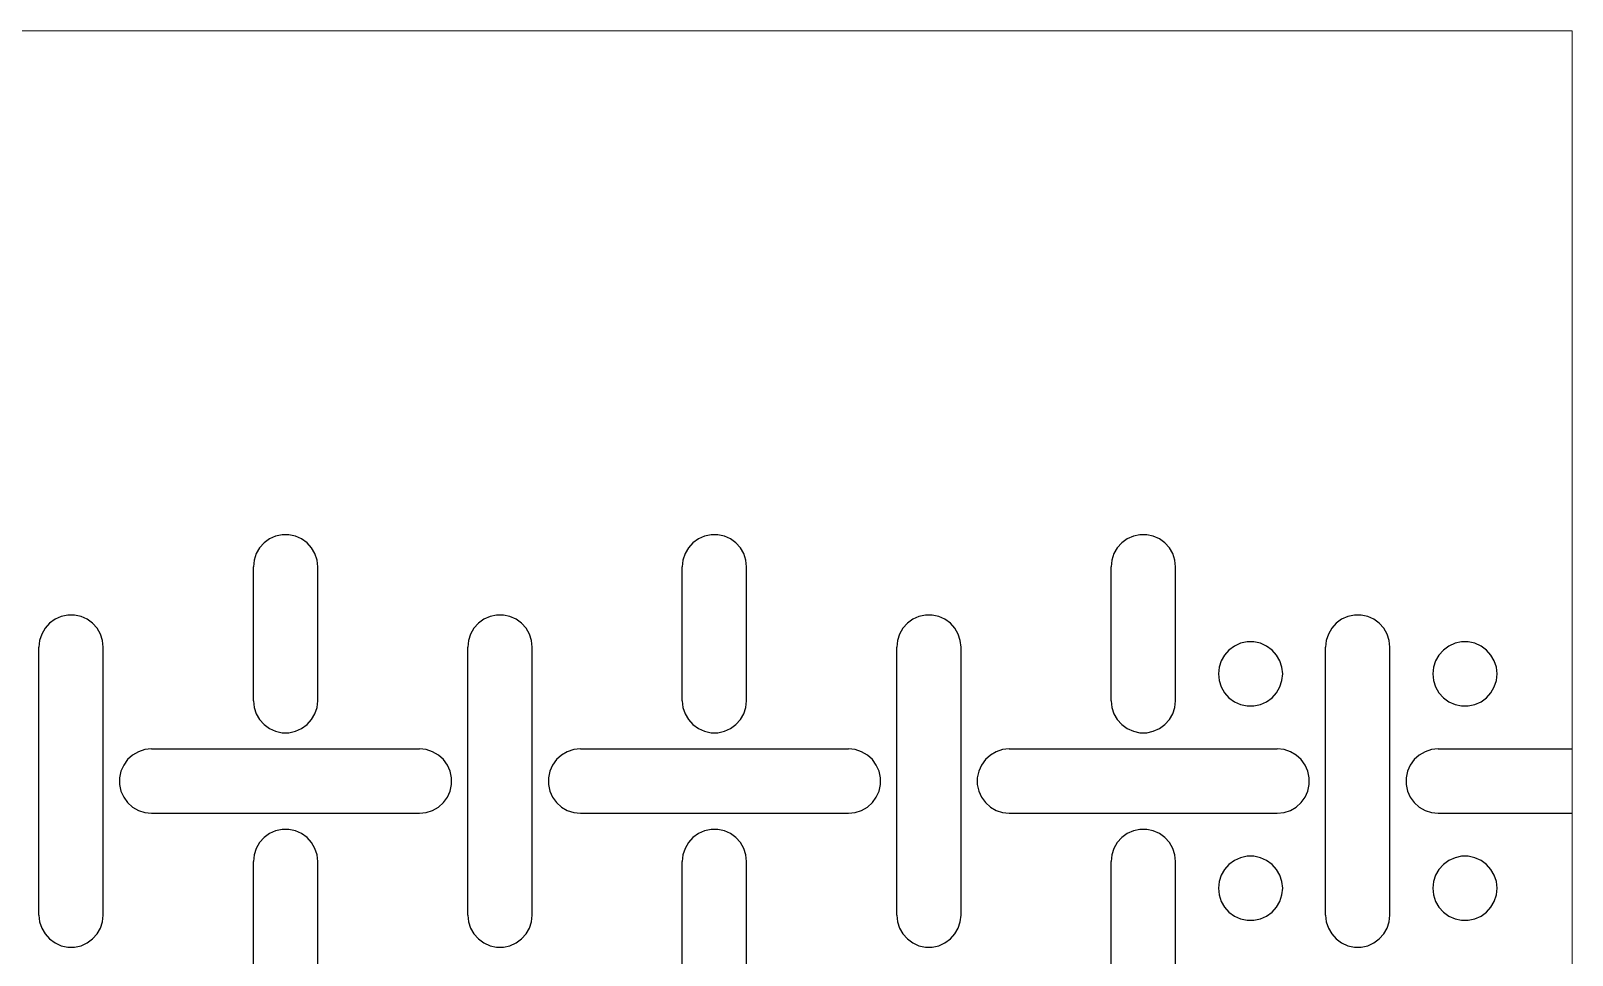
# Model space of a CAD drawing. Header units: metres. Extents: x 0 to 140, y -25 to 325.
# Drawn here: x 68.1 to 140, y 281.9 to 325 of the extents above; entities that cross this region are included whole.
import ezdxf

# ---------------------------------------------------------------- set-up
doc = ezdxf.new("R2010")
doc.units = ezdxf.units.M

msp = doc.modelspace()

# ---------------------------------------------------------------- linework, layer by layer
at = {"lineweight": 0}
for p in [(0, 325), (140, -25)]:
    msp.add_line(p, (140, 325), dxfattribs=at)
for p, q in [((79.25, 301.299), (78.996, 301.115)), ((79.536, 301.427), (79.25, 301.299)), ((79.843, 301.492), (79.536, 301.427)), ((80.157, 301.492), (79.843, 301.492)), ((80.464, 301.427), (80.157, 301.492)), ((80.75, 301.299), (80.464, 301.427)), ((81.004, 301.115), (80.75, 301.299)), ((99.25, 301.299), (98.996, 301.115)), ((99.536, 301.427), (99.25, 301.299)), ((99.843, 301.492), (99.536, 301.427)), ((100.157, 301.492), (99.843, 301.492)), ((100.464, 301.427), (100.157, 301.492)), ((100.75, 301.299), (100.464, 301.427)), ((101.004, 301.115), (100.75, 301.299)), ((119.25, 301.299), (118.996, 301.115)), ((119.536, 301.427), (119.25, 301.299)), ((119.843, 301.492), (119.536, 301.427)), ((120.157, 301.492), (119.843, 301.492)), ((120.464, 301.427), (120.157, 301.492)), ((120.75, 301.299), (120.464, 301.427)), ((121.004, 301.115), (120.75, 301.299)), ((78.63, 300.61), (78.533, 300.312)), ((78.786, 300.882), (78.63, 300.61)), ((78.996, 301.115), (78.786, 300.882)), ((81.214, 300.882), (81.004, 301.115)), ((81.37, 300.61), (81.214, 300.882)), ((81.467, 300.312), (81.37, 300.61)), ((98.63, 300.61), (98.533, 300.312)), ((98.786, 300.882), (98.63, 300.61)), ((98.996, 301.115), (98.786, 300.882)), ((101.214, 300.882), (101.004, 301.115)), ((101.37, 300.61), (101.214, 300.882)), ((101.467, 300.312), (101.37, 300.61)), ((118.63, 300.61), (118.533, 300.312)), ((118.786, 300.882), (118.63, 300.61)), ((118.996, 301.115), (118.786, 300.882)), ((121.214, 300.882), (121.004, 301.115)), ((121.37, 300.61), (121.214, 300.882)), ((121.467, 300.312), (121.37, 300.61)), ((78.533, 300.312), (78.5, 300)), ((78.5, 293.75), (78.5, 300)), ((81.5, 300), (81.467, 300.312)), ((81.5, 293.75), (81.5, 300)), ((98.533, 300.312), (98.5, 300)), ((98.5, 293.75), (98.5, 300)), ((101.5, 300), (101.467, 300.312)), ((101.5, 293.75), (101.5, 300)), ((118.533, 300.312), (118.5, 300)), ((118.5, 293.75), (118.5, 300)), ((121.5, 300), (121.467, 300.312)), ((121.5, 293.75), (121.5, 300)), ((69.536, 297.677), (69.25, 297.549)), ((69.843, 297.742), (69.536, 297.677)), ((70.157, 297.742), (69.843, 297.742)), ((70.464, 297.677), (70.157, 297.742)), ((70.75, 297.549), (70.464, 297.677)), ((89.536, 297.677), (89.25, 297.549)), ((89.843, 297.742), (89.536, 297.677)), ((90.157, 297.742), (89.843, 297.742)), ((90.464, 297.677), (90.157, 297.742)), ((90.75, 297.549), (90.464, 297.677)), ((109.536, 297.677), (109.25, 297.549)), ((109.843, 297.742), (109.536, 297.677)), ((110.157, 297.742), (109.843, 297.742)), ((110.464, 297.677), (110.157, 297.742)), ((110.75, 297.549), (110.464, 297.677)), ((129.536, 297.677), (129.25, 297.549)), ((129.843, 297.742), (129.536, 297.677)), ((130.157, 297.742), (129.843, 297.742)), ((130.464, 297.677), (130.157, 297.742)), ((130.75, 297.549), (130.464, 297.677)), ((68.786, 297.132), (68.63, 296.86)), ((68.996, 297.365), (68.786, 297.132)), ((69.25, 297.549), (68.996, 297.365)), ((71.004, 297.365), (70.75, 297.549)), ((71.214, 297.132), (71.004, 297.365)), ((71.37, 296.86), (71.214, 297.132)), ((88.786, 297.132), (88.63, 296.86)), ((88.996, 297.365), (88.786, 297.132)), ((89.25, 297.549), (88.996, 297.365)), ((91.004, 297.365), (90.75, 297.549)), ((91.214, 297.132), (91.004, 297.365)), ((91.37, 296.86), (91.214, 297.132)), ((108.786, 297.132), (108.63, 296.86)), ((108.996, 297.365), (108.786, 297.132)), ((109.25, 297.549), (108.996, 297.365)), ((111.004, 297.365), (110.75, 297.549)), ((111.214, 297.132), (111.004, 297.365)), ((111.37, 296.86), (111.214, 297.132)), ((128.786, 297.132), (128.63, 296.86)), ((128.996, 297.365), (128.786, 297.132)), ((129.25, 297.549), (128.996, 297.365)), ((131.004, 297.365), (130.75, 297.549)), ((131.214, 297.132), (131.004, 297.365)), ((131.37, 296.86), (131.214, 297.132)), ((68.533, 296.562), (68.5, 296.25)), ((68.5, 283.75), (68.5, 296.25)), ((68.63, 296.86), (68.533, 296.562)), ((71.467, 296.562), (71.37, 296.86)), ((71.5, 296.25), (71.467, 296.562)), ((71.5, 283.75), (71.5, 296.25)), ((88.533, 296.562), (88.5, 296.25)), ((88.5, 283.75), (88.5, 296.25)), ((88.63, 296.86), (88.533, 296.562)), ((91.467, 296.562), (91.37, 296.86)), ((91.5, 296.25), (91.467, 296.562)), ((91.5, 283.75), (91.5, 296.25)), ((108.533, 296.562), (108.5, 296.25)), ((108.5, 283.75), (108.5, 296.25)), ((108.63, 296.86), (108.533, 296.562)), ((111.467, 296.562), (111.37, 296.86)), ((111.5, 296.25), (111.467, 296.562)), ((111.5, 283.75), (111.5, 296.25)), ((124.25, 296.299), (123.996, 296.115)), ((124.536, 296.427), (124.25, 296.299)), ((124.843, 296.492), (124.536, 296.427)), ((125.157, 296.492), (124.843, 296.492)), ((125.464, 296.427), (125.157, 296.492)), ((125.75, 296.299), (125.464, 296.427)), ((126.004, 296.115), (125.75, 296.299)), ((128.533, 296.562), (128.5, 296.25)), ((128.5, 283.75), (128.5, 296.25)), ((128.63, 296.86), (128.533, 296.562)), ((131.467, 296.562), (131.37, 296.86)), ((131.5, 296.25), (131.467, 296.562)), ((131.5, 283.75), (131.5, 296.25)), ((134.25, 296.299), (133.996, 296.115)), ((134.536, 296.427), (134.25, 296.299)), ((134.843, 296.492), (134.536, 296.427)), ((135.157, 296.492), (134.843, 296.492)), ((135.464, 296.427), (135.157, 296.492)), ((135.75, 296.299), (135.464, 296.427)), ((136.004, 296.115), (135.75, 296.299)), ((123.63, 295.61), (123.533, 295.312)), ((123.786, 295.882), (123.63, 295.61)), ((123.996, 296.115), (123.786, 295.882)), ((126.214, 295.882), (126.004, 296.115)), ((126.37, 295.61), (126.214, 295.882)), ((126.467, 295.312), (126.37, 295.61)), ((133.63, 295.61), (133.533, 295.312)), ((133.786, 295.882), (133.63, 295.61)), ((133.996, 296.115), (133.786, 295.882)), ((136.214, 295.882), (136.004, 296.115)), ((136.37, 295.61), (136.214, 295.882)), ((136.467, 295.312), (136.37, 295.61)), ((123.533, 295.312), (123.5, 295)), ((123.5, 295), (123.533, 294.688)), ((126.5, 295), (126.467, 295.312)), ((126.467, 294.688), (126.5, 295)), ((133.533, 295.312), (133.5, 295)), ((133.5, 295), (133.533, 294.688)), ((136.5, 295), (136.467, 295.312)), ((136.467, 294.688), (136.5, 295)), ((123.533, 294.688), (123.63, 294.39)), ((123.63, 294.39), (123.786, 294.118)), ((123.786, 294.118), (123.996, 293.885)), ((126.004, 293.885), (126.214, 294.118)), ((126.214, 294.118), (126.37, 294.39)), ((126.37, 294.39), (126.467, 294.688)), ((133.533, 294.688), (133.63, 294.39)), ((133.63, 294.39), (133.786, 294.118)), ((133.786, 294.118), (133.996, 293.885)), ((136.004, 293.885), (136.214, 294.118)), ((136.214, 294.118), (136.37, 294.39)), ((136.37, 294.39), (136.467, 294.688)), ((78.5, 293.75), (78.533, 293.438)), ((78.533, 293.438), (78.63, 293.14)), ((81.37, 293.14), (81.467, 293.438)), ((81.467, 293.438), (81.5, 293.75)), ((98.5, 293.75), (98.533, 293.438)), ((98.533, 293.438), (98.63, 293.14)), ((101.37, 293.14), (101.467, 293.438)), ((101.467, 293.438), (101.5, 293.75)), ((118.5, 293.75), (118.533, 293.438)), ((118.533, 293.438), (118.63, 293.14)), ((121.37, 293.14), (121.467, 293.438)), ((121.467, 293.438), (121.5, 293.75)), ((123.996, 293.885), (124.25, 293.701)), ((124.25, 293.701), (124.536, 293.573)), ((124.536, 293.573), (124.843, 293.508)), ((124.843, 293.508), (125.157, 293.508)), ((125.157, 293.508), (125.464, 293.573)), ((125.464, 293.573), (125.75, 293.701)), ((125.75, 293.701), (126.004, 293.885)), ((133.996, 293.885), (134.25, 293.701)), ((134.25, 293.701), (134.536, 293.573)), ((134.536, 293.573), (134.843, 293.508)), ((134.843, 293.508), (135.157, 293.508)), ((135.157, 293.508), (135.464, 293.573)), ((135.464, 293.573), (135.75, 293.701)), ((135.75, 293.701), (136.004, 293.885)), ((78.63, 293.14), (78.786, 292.868)), ((78.786, 292.868), (78.996, 292.635)), ((78.996, 292.635), (79.25, 292.451)), ((80.75, 292.451), (81.004, 292.635)), ((81.004, 292.635), (81.214, 292.868)), ((81.214, 292.868), (81.37, 293.14)), ((98.63, 293.14), (98.786, 292.868)), ((98.786, 292.868), (98.996, 292.635)), ((98.996, 292.635), (99.25, 292.451)), ((100.75, 292.451), (101.004, 292.635)), ((101.004, 292.635), (101.214, 292.868)), ((101.214, 292.868), (101.37, 293.14)), ((118.63, 293.14), (118.786, 292.868)), ((118.786, 292.868), (118.996, 292.635)), ((118.996, 292.635), (119.25, 292.451)), ((120.75, 292.451), (121.004, 292.635)), ((121.004, 292.635), (121.214, 292.868)), ((121.214, 292.868), (121.37, 293.14)), ((79.25, 292.451), (79.536, 292.323)), ((79.536, 292.323), (79.843, 292.258)), ((79.843, 292.258), (80.157, 292.258)), ((80.157, 292.258), (80.464, 292.323)), ((80.464, 292.323), (80.75, 292.451)), ((99.25, 292.451), (99.536, 292.323)), ((99.536, 292.323), (99.843, 292.258)), ((99.843, 292.258), (100.157, 292.258)), ((100.157, 292.258), (100.464, 292.323)), ((100.464, 292.323), (100.75, 292.451)), ((119.25, 292.451), (119.536, 292.323)), ((119.536, 292.323), (119.843, 292.258)), ((119.843, 292.258), (120.157, 292.258)), ((120.157, 292.258), (120.464, 292.323)), ((120.464, 292.323), (120.75, 292.451)), ((72.868, 291.214), (72.635, 291.004)), ((73.14, 291.37), (72.868, 291.214)), ((73.438, 291.467), (73.14, 291.37)), ((73.75, 291.5), (73.438, 291.467)), ((73.75, 291.5), (86.25, 291.5)), ((86.562, 291.467), (86.25, 291.5)), ((86.86, 291.37), (86.562, 291.467)), ((87.132, 291.214), (86.86, 291.37)), ((87.365, 291.004), (87.132, 291.214)), ((92.868, 291.214), (92.635, 291.004)), ((93.14, 291.37), (92.868, 291.214)), ((93.438, 291.467), (93.14, 291.37)), ((93.75, 291.5), (93.438, 291.467)), ((93.75, 291.5), (106.25, 291.5)), ((106.562, 291.467), (106.25, 291.5)), ((106.86, 291.37), (106.562, 291.467)), ((107.132, 291.214), (106.86, 291.37)), ((107.365, 291.004), (107.132, 291.214)), ((112.868, 291.214), (112.635, 291.004)), ((113.14, 291.37), (112.868, 291.214)), ((113.438, 291.467), (113.14, 291.37)), ((113.75, 291.5), (113.438, 291.467)), ((113.75, 291.5), (126.25, 291.5)), ((126.562, 291.467), (126.25, 291.5)), ((126.86, 291.37), (126.562, 291.467)), ((127.132, 291.214), (126.86, 291.37)), ((127.365, 291.004), (127.132, 291.214)), ((132.868, 291.214), (132.635, 291.004)), ((133.14, 291.37), (132.868, 291.214)), ((133.438, 291.467), (133.14, 291.37)), ((133.75, 291.5), (133.438, 291.467)), ((133.75, 291.5), (140, 291.5)), ((72.323, 290.464), (72.258, 290.157)), ((72.451, 290.75), (72.323, 290.464)), ((72.635, 291.004), (72.451, 290.75)), ((87.549, 290.75), (87.365, 291.004)), ((87.677, 290.464), (87.549, 290.75)), ((87.742, 290.157), (87.677, 290.464)), ((92.323, 290.464), (92.258, 290.157)), ((92.451, 290.75), (92.323, 290.464)), ((92.635, 291.004), (92.451, 290.75)), ((107.549, 290.75), (107.365, 291.004)), ((107.677, 290.464), (107.549, 290.75)), ((107.742, 290.157), (107.677, 290.464)), ((112.323, 290.464), (112.258, 290.157)), ((112.451, 290.75), (112.323, 290.464)), ((112.635, 291.004), (112.451, 290.75)), ((127.549, 290.75), (127.365, 291.004)), ((127.677, 290.464), (127.549, 290.75)), ((127.742, 290.157), (127.677, 290.464)), ((132.323, 290.464), (132.258, 290.157)), ((132.451, 290.75), (132.323, 290.464)), ((132.635, 291.004), (132.451, 290.75)), ((72.258, 290.157), (72.258, 289.843)), ((72.258, 289.843), (72.323, 289.536)), ((87.677, 289.536), (87.742, 289.843)), ((87.742, 289.843), (87.742, 290.157)), ((92.258, 290.157), (92.258, 289.843)), ((92.258, 289.843), (92.323, 289.536)), ((107.677, 289.536), (107.742, 289.843)), ((107.742, 289.843), (107.742, 290.157)), ((112.258, 290.157), (112.258, 289.843)), ((112.258, 289.843), (112.323, 289.536)), ((127.677, 289.536), (127.742, 289.843)), ((127.742, 289.843), (127.742, 290.157)), ((132.258, 290.157), (132.258, 289.843)), ((132.258, 289.843), (132.323, 289.536)), ((72.323, 289.536), (72.451, 289.25)), ((72.451, 289.25), (72.635, 288.996)), ((72.635, 288.996), (72.868, 288.786)), ((87.132, 288.786), (87.365, 288.996)), ((87.365, 288.996), (87.549, 289.25)), ((87.549, 289.25), (87.677, 289.536)), ((92.323, 289.536), (92.451, 289.25)), ((92.451, 289.25), (92.635, 288.996)), ((92.635, 288.996), (92.868, 288.786)), ((107.132, 288.786), (107.365, 288.996)), ((107.365, 288.996), (107.549, 289.25)), ((107.549, 289.25), (107.677, 289.536)), ((112.323, 289.536), (112.451, 289.25)), ((112.451, 289.25), (112.635, 288.996)), ((112.635, 288.996), (112.868, 288.786)), ((127.132, 288.786), (127.365, 288.996)), ((127.365, 288.996), (127.549, 289.25)), ((127.549, 289.25), (127.677, 289.536)), ((132.323, 289.536), (132.451, 289.25)), ((132.451, 289.25), (132.635, 288.996)), ((132.635, 288.996), (132.868, 288.786)), ((72.868, 288.786), (73.14, 288.63)), ((73.14, 288.63), (73.438, 288.533)), ((73.438, 288.533), (73.75, 288.5)), ((73.75, 288.5), (86.25, 288.5)), ((86.25, 288.5), (86.562, 288.533)), ((86.562, 288.533), (86.86, 288.63)), ((86.86, 288.63), (87.132, 288.786)), ((92.868, 288.786), (93.14, 288.63)), ((93.14, 288.63), (93.438, 288.533)), ((93.438, 288.533), (93.75, 288.5)), ((93.75, 288.5), (106.25, 288.5)), ((106.25, 288.5), (106.562, 288.533)), ((106.562, 288.533), (106.86, 288.63)), ((106.86, 288.63), (107.132, 288.786)), ((112.868, 288.786), (113.14, 288.63)), ((113.14, 288.63), (113.438, 288.533)), ((113.438, 288.533), (113.75, 288.5)), ((113.75, 288.5), (126.25, 288.5)), ((126.25, 288.5), (126.562, 288.533)), ((126.562, 288.533), (126.86, 288.63)), ((126.86, 288.63), (127.132, 288.786)), ((132.868, 288.786), (133.14, 288.63)), ((133.14, 288.63), (133.438, 288.533)), ((133.438, 288.533), (133.75, 288.5)), ((133.75, 288.5), (140, 288.5)), ((79.25, 287.549), (78.996, 287.365)), ((79.536, 287.677), (79.25, 287.549)), ((79.843, 287.742), (79.536, 287.677)), ((80.157, 287.742), (79.843, 287.742)), ((80.464, 287.677), (80.157, 287.742)), ((80.75, 287.549), (80.464, 287.677)), ((81.004, 287.365), (80.75, 287.549)), ((99.25, 287.549), (98.996, 287.365)), ((99.536, 287.677), (99.25, 287.549)), ((99.843, 287.742), (99.536, 287.677)), ((100.157, 287.742), (99.843, 287.742)), ((100.464, 287.677), (100.157, 287.742)), ((100.75, 287.549), (100.464, 287.677)), ((101.004, 287.365), (100.75, 287.549)), ((119.25, 287.549), (118.996, 287.365)), ((119.536, 287.677), (119.25, 287.549)), ((119.843, 287.742), (119.536, 287.677)), ((120.157, 287.742), (119.843, 287.742)), ((120.464, 287.677), (120.157, 287.742)), ((120.75, 287.549), (120.464, 287.677)), ((121.004, 287.365), (120.75, 287.549)), ((78.63, 286.86), (78.533, 286.562)), ((78.786, 287.132), (78.63, 286.86)), ((78.996, 287.365), (78.786, 287.132)), ((81.214, 287.132), (81.004, 287.365)), ((81.37, 286.86), (81.214, 287.132)), ((81.467, 286.562), (81.37, 286.86)), ((98.63, 286.86), (98.533, 286.562)), ((98.786, 287.132), (98.63, 286.86)), ((98.996, 287.365), (98.786, 287.132)), ((101.214, 287.132), (101.004, 287.365)), ((101.37, 286.86), (101.214, 287.132)), ((101.467, 286.562), (101.37, 286.86)), ((118.63, 286.86), (118.533, 286.562)), ((118.786, 287.132), (118.63, 286.86)), ((118.996, 287.365), (118.786, 287.132)), ((121.214, 287.132), (121.004, 287.365)), ((121.37, 286.86), (121.214, 287.132)), ((121.467, 286.562), (121.37, 286.86)), ((78.533, 286.562), (78.5, 286.25)), ((78.5, 273.75), (78.5, 286.25)), ((81.5, 286.25), (81.467, 286.562)), ((81.5, 273.75), (81.5, 286.25)), ((98.533, 286.562), (98.5, 286.25)), ((98.5, 273.75), (98.5, 286.25)), ((101.5, 286.25), (101.467, 286.562)), ((101.5, 273.75), (101.5, 286.25)), ((118.533, 286.562), (118.5, 286.25)), ((118.5, 273.75), (118.5, 286.25)), ((121.5, 286.25), (121.467, 286.562)), ((121.5, 273.75), (121.5, 286.25)), ((123.996, 286.115), (123.786, 285.882)), ((124.25, 286.299), (123.996, 286.115)), ((124.536, 286.427), (124.25, 286.299)), ((124.843, 286.492), (124.536, 286.427)), ((125.157, 286.492), (124.843, 286.492)), ((125.464, 286.427), (125.157, 286.492)), ((125.75, 286.299), (125.464, 286.427)), ((126.004, 286.115), (125.75, 286.299)), ((126.214, 285.882), (126.004, 286.115)), ((133.996, 286.115), (133.786, 285.882)), ((134.25, 286.299), (133.996, 286.115)), ((134.536, 286.427), (134.25, 286.299)), ((134.843, 286.492), (134.536, 286.427)), ((135.157, 286.492), (134.843, 286.492)), ((135.464, 286.427), (135.157, 286.492)), ((135.75, 286.299), (135.464, 286.427)), ((136.004, 286.115), (135.75, 286.299)), ((136.214, 285.882), (136.004, 286.115)), ((123.63, 285.61), (123.533, 285.312)), ((123.786, 285.882), (123.63, 285.61)), ((126.37, 285.61), (126.214, 285.882)), ((126.467, 285.312), (126.37, 285.61)), ((133.63, 285.61), (133.533, 285.312)), ((133.786, 285.882), (133.63, 285.61)), ((136.37, 285.61), (136.214, 285.882)), ((136.467, 285.312), (136.37, 285.61)), ((123.533, 285.312), (123.5, 285)), ((123.5, 285), (123.533, 284.688)), ((123.533, 284.688), (123.63, 284.39)), ((126.37, 284.39), (126.467, 284.688)), ((126.5, 285), (126.467, 285.312)), ((126.467, 284.688), (126.5, 285)), ((133.533, 285.312), (133.5, 285)), ((133.5, 285), (133.533, 284.688)), ((133.533, 284.688), (133.63, 284.39)), ((136.37, 284.39), (136.467, 284.688)), ((136.5, 285), (136.467, 285.312)), ((136.467, 284.688), (136.5, 285)), ((123.63, 284.39), (123.786, 284.118)), ((123.786, 284.118), (123.996, 283.885)), ((126.004, 283.885), (126.214, 284.118)), ((126.214, 284.118), (126.37, 284.39)), ((133.63, 284.39), (133.786, 284.118)), ((133.786, 284.118), (133.996, 283.885)), ((136.004, 283.885), (136.214, 284.118)), ((136.214, 284.118), (136.37, 284.39)), ((68.5, 283.75), (68.533, 283.438)), ((68.533, 283.438), (68.63, 283.14)), ((71.37, 283.14), (71.467, 283.438)), ((71.467, 283.438), (71.5, 283.75)), ((88.5, 283.75), (88.533, 283.438)), ((88.533, 283.438), (88.63, 283.14)), ((91.37, 283.14), (91.467, 283.438)), ((91.467, 283.438), (91.5, 283.75)), ((108.5, 283.75), (108.533, 283.438)), ((108.533, 283.438), (108.63, 283.14)), ((111.37, 283.14), (111.467, 283.438)), ((111.467, 283.438), (111.5, 283.75)), ((123.996, 283.885), (124.25, 283.701)), ((124.25, 283.701), (124.536, 283.573)), ((124.536, 283.573), (124.843, 283.508)), ((124.843, 283.508), (125.157, 283.508)), ((125.157, 283.508), (125.464, 283.573)), ((125.464, 283.573), (125.75, 283.701)), ((125.75, 283.701), (126.004, 283.885)), ((128.5, 283.75), (128.533, 283.438)), ((128.533, 283.438), (128.63, 283.14)), ((131.37, 283.14), (131.467, 283.438)), ((131.467, 283.438), (131.5, 283.75)), ((133.996, 283.885), (134.25, 283.701)), ((134.25, 283.701), (134.536, 283.573)), ((134.536, 283.573), (134.843, 283.508)), ((134.843, 283.508), (135.157, 283.508)), ((135.157, 283.508), (135.464, 283.573)), ((135.464, 283.573), (135.75, 283.701)), ((135.75, 283.701), (136.004, 283.885)), ((68.63, 283.14), (68.786, 282.868)), ((68.786, 282.868), (68.996, 282.635)), ((68.996, 282.635), (69.25, 282.451)), ((70.75, 282.451), (71.004, 282.635)), ((71.004, 282.635), (71.214, 282.868)), ((71.214, 282.868), (71.37, 283.14)), ((88.63, 283.14), (88.786, 282.868)), ((88.786, 282.868), (88.996, 282.635)), ((88.996, 282.635), (89.25, 282.451)), ((90.75, 282.451), (91.004, 282.635)), ((91.004, 282.635), (91.214, 282.868)), ((91.214, 282.868), (91.37, 283.14)), ((108.63, 283.14), (108.786, 282.868)), ((108.786, 282.868), (108.996, 282.635)), ((108.996, 282.635), (109.25, 282.451)), ((110.75, 282.451), (111.004, 282.635)), ((111.004, 282.635), (111.214, 282.868)), ((111.214, 282.868), (111.37, 283.14)), ((128.63, 283.14), (128.786, 282.868)), ((128.786, 282.868), (128.996, 282.635)), ((128.996, 282.635), (129.25, 282.451)), ((130.75, 282.451), (131.004, 282.635)), ((131.004, 282.635), (131.214, 282.868)), ((131.214, 282.868), (131.37, 283.14)), ((69.25, 282.451), (69.536, 282.323)), ((69.536, 282.323), (69.843, 282.258)), ((69.843, 282.258), (70.157, 282.258)), ((70.157, 282.258), (70.464, 282.323)), ((70.464, 282.323), (70.75, 282.451)), ((89.25, 282.451), (89.536, 282.323)), ((89.536, 282.323), (89.843, 282.258)), ((89.843, 282.258), (90.157, 282.258)), ((90.157, 282.258), (90.464, 282.323)), ((90.464, 282.323), (90.75, 282.451)), ((109.25, 282.451), (109.536, 282.323)), ((109.536, 282.323), (109.843, 282.258)), ((109.843, 282.258), (110.157, 282.258)), ((110.157, 282.258), (110.464, 282.323)), ((110.464, 282.323), (110.75, 282.451)), ((129.25, 282.451), (129.536, 282.323)), ((129.536, 282.323), (129.843, 282.258)), ((129.843, 282.258), (130.157, 282.258)), ((130.157, 282.258), (130.464, 282.323)), ((130.464, 282.323), (130.75, 282.451))]:
    msp.add_line(p, q)

doc.saveas('drawing.dxf')
